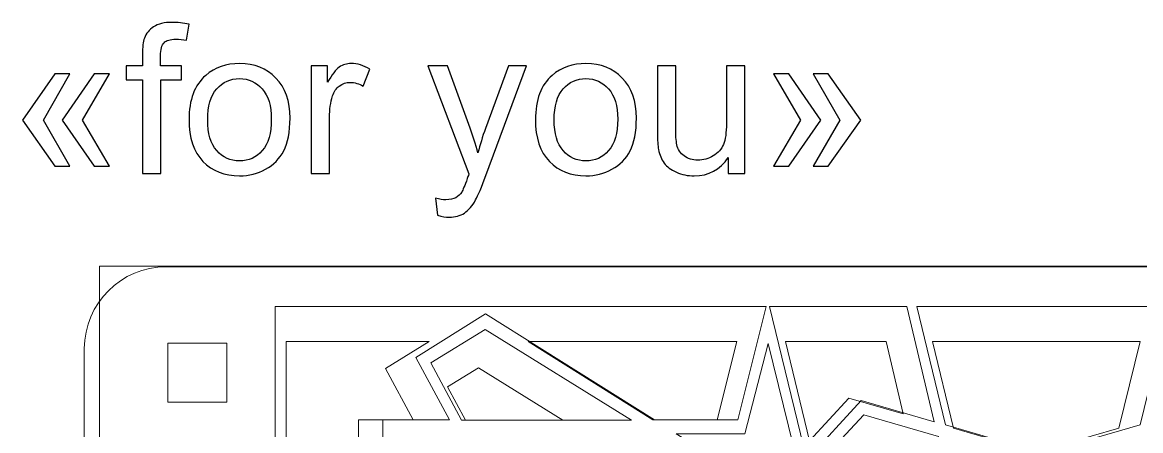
# Model space of a CAD drawing. Header units: centimetres. Extents: x -12.3 to 38.8, y -41.7 to 12.7.
# Drawn here: x 7.49 to 16.98, y -21.99 to -18.52 of the extents above; entities that cross this region are included whole.
import ezdxf

# ---------------------------------------------------------------- set-up
doc = ezdxf.new("R2010")
doc.units = ezdxf.units.CM
doc.header["$MEASUREMENT"] = 0
doc.layers.add('layer 1', color=7, linetype='Continuous')

msp = doc.modelspace()

# ---------------------------------------------------------------- linework, layer by layer
at = {"layer": 'layer 1', "color": 250}
for points, knots in [([(8.50897, -19.80834), (8.50897, -19.80834), (8.50897, -19.01283), (8.50897, -19.01283), (8.50897, -19.01283), (8.50897, -19.01283), (8.37139, -19.01283), (8.37139, -19.01283), (8.37139, -19.01283), (8.37139, -19.01283), (8.37139, -18.89288), (8.37139, -18.89288), (8.37139, -18.89288), (8.37139, -18.89288), (8.50897, -18.89288), (8.50897, -18.89288), (8.50897, -18.89288), (8.50897, -18.89288), (8.50897, -18.79587), (8.50897, -18.79587), (8.50897, -18.79587), (8.50897, -18.73442), (8.51426, -18.68886), (8.52514, -18.65917), (8.52514, -18.65917), (8.54013, -18.61918), (8.566, -18.58655), (8.60363, -18.56156), (8.60363, -18.56156), (8.64097, -18.53658), (8.69359, -18.52423), (8.7612, -18.52423), (8.7612, -18.52423), (8.80501, -18.52423), (8.85322, -18.52952), (8.90614, -18.53981), (8.90614, -18.53981), (8.90614, -18.53981), (8.88291, -18.67563), (8.88291, -18.67563), (8.88291, -18.67563), (8.85058, -18.67004), (8.8203, -18.6671), (8.79148, -18.6671), (8.79148, -18.6671), (8.74445, -18.6671), (8.71123, -18.6771), (8.69153, -18.69709), (8.69153, -18.69709), (8.67213, -18.71708), (8.66243, -18.75442), (8.66243, -18.8091), (8.66243, -18.8091), (8.66243, -18.8091), (8.66243, -18.89288), (8.66243, -18.89288), (8.66243, -18.89288), (8.66243, -18.89288), (8.84058, -18.89288), (8.84058, -18.89288), (8.84058, -18.89288), (8.84058, -18.89288), (8.84058, -19.01283), (8.84058, -19.01283), (8.84058, -19.01283), (8.84058, -19.01283), (8.66419, -19.01283), (8.66419, -19.01283), (8.66419, -19.01283), (8.66419, -19.01283), (8.66419, -19.80834), (8.66419, -19.80834), (8.66419, -19.80834), (8.66419, -19.80834), (8.50897, -19.80834), (8.50897, -19.80834)], [0, 0, 0, 0, 0.05, 0.05, 0.05, 0.05, 0.1, 0.1, 0.1, 0.1, 0.15, 0.15, 0.15, 0.15, 0.2, 0.2, 0.2, 0.2, 0.25, 0.25, 0.25, 0.25, 0.3, 0.3, 0.3, 0.3, 0.35, 0.35, 0.35, 0.35, 0.4, 0.4, 0.4, 0.4, 0.45, 0.45, 0.45, 0.45, 0.5, 0.5, 0.5, 0.5, 0.55, 0.55, 0.55, 0.55, 0.6, 0.6, 0.6, 0.6, 0.65, 0.65, 0.65, 0.65, 0.7, 0.7, 0.7, 0.7, 0.75, 0.75, 0.75, 0.75, 0.8, 0.8, 0.8, 0.8, 0.85, 0.85, 0.85, 0.85, 0.9, 0.9, 0.9, 0.9, 1, 1, 1, 1]), ([(8.90379, -19.35061), (8.90379, -19.18157), (8.95083, -19.05633), (9.04519, -18.9749), (9.04519, -18.9749), (9.12369, -18.90729), (9.21982, -18.87348), (9.333, -18.87348), (9.333, -18.87348), (9.45853, -18.87348), (9.56143, -18.91464), (9.64139, -18.99695), (9.64139, -18.99695), (9.72106, -19.07897), (9.76104, -19.19274), (9.76104, -19.33768), (9.76104, -19.33768), (9.76104, -19.45527), (9.7434, -19.54758), (9.70812, -19.6149), (9.70812, -19.6149), (9.67284, -19.68222), (9.6214, -19.73455), (9.55378, -19.77189), (9.55378, -19.77189), (9.48646, -19.80922), (9.41267, -19.82774), (9.333, -19.82774), (9.333, -19.82774), (9.20483, -19.82774), (9.10134, -19.78688), (9.02226, -19.70486), (9.02226, -19.70486), (8.94318, -19.62284), (8.90379, -19.50466), (8.90379, -19.35061)], [0, 0, 0, 0, 0.1, 0.1, 0.1, 0.1, 0.2, 0.2, 0.2, 0.2, 0.3, 0.3, 0.3, 0.3, 0.4, 0.4, 0.4, 0.4, 0.5, 0.5, 0.5, 0.5, 0.6, 0.6, 0.6, 0.6, 0.7, 0.7, 0.7, 0.7, 0.8, 0.8, 0.8, 0.8, 1, 1, 1, 1]), ([(9.94125, -19.80834), (9.94125, -19.80834), (9.94125, -18.89288), (9.94125, -18.89288), (9.94125, -18.89288), (9.94125, -18.89288), (10.0806, -18.89288), (10.0806, -18.89288), (10.0806, -18.89288), (10.0806, -18.89288), (10.0806, -19.03311), (10.0806, -19.03311), (10.0806, -19.03311), (10.11617, -18.96814), (10.1491, -18.92522), (10.17938, -18.90464), (10.17938, -18.90464), (10.20966, -18.88377), (10.24288, -18.87348), (10.27904, -18.87348), (10.27904, -18.87348), (10.33137, -18.87348), (10.38458, -18.88994), (10.43867, -18.92257), (10.43867, -18.92257), (10.43867, -18.92257), (10.3834, -19.06574), (10.3834, -19.06574), (10.3834, -19.06574), (10.34577, -19.04458), (10.30814, -19.03399), (10.27051, -19.03399), (10.27051, -19.03399), (10.2367, -19.03399), (10.20642, -19.04428), (10.17967, -19.06457), (10.17967, -19.06457), (10.15292, -19.08485), (10.13381, -19.11307), (10.12235, -19.14923), (10.12235, -19.14923), (10.105, -19.20421), (10.09648, -19.26447), (10.09648, -19.33003), (10.09648, -19.33003), (10.09648, -19.33003), (10.09648, -19.80834), (10.09648, -19.80834), (10.09648, -19.80834), (10.09648, -19.80834), (9.94125, -19.80834), (9.94125, -19.80834)], [0, 0, 0, 0, 0.0714286, 0.0714286, 0.0714286, 0.0714286, 0.1428571, 0.1428571, 0.1428571, 0.1428571, 0.2142857, 0.2142857, 0.2142857, 0.2142857, 0.2857143, 0.2857143, 0.2857143, 0.2857143, 0.3571429, 0.3571429, 0.3571429, 0.3571429, 0.4285714, 0.4285714, 0.4285714, 0.4285714, 0.5, 0.5, 0.5, 0.5, 0.5714286, 0.5714286, 0.5714286, 0.5714286, 0.6428571, 0.6428571, 0.6428571, 0.6428571, 0.7142857, 0.7142857, 0.7142857, 0.7142857, 0.7857143, 0.7857143, 0.7857143, 0.7857143, 0.8571429, 0.8571429, 0.8571429, 0.8571429, 1, 1, 1, 1]), ([(11.84421, -19.35061), (11.84421, -19.18157), (11.89125, -19.05633), (11.98561, -18.9749), (11.98561, -18.9749), (12.06411, -18.90729), (12.16024, -18.87348), (12.27342, -18.87348), (12.27342, -18.87348), (12.39895, -18.87348), (12.50185, -18.91464), (12.58181, -18.99695), (12.58181, -18.99695), (12.66148, -19.07897), (12.70146, -19.19274), (12.70146, -19.33768), (12.70146, -19.33768), (12.70146, -19.45527), (12.68382, -19.54758), (12.64854, -19.6149), (12.64854, -19.6149), (12.61326, -19.68222), (12.56182, -19.73455), (12.4942, -19.77189), (12.4942, -19.77189), (12.42688, -19.80922), (12.35309, -19.82774), (12.27342, -19.82774), (12.27342, -19.82774), (12.14525, -19.82774), (12.04176, -19.78688), (11.96268, -19.70486), (11.96268, -19.70486), (11.8836, -19.62284), (11.84421, -19.50466), (11.84421, -19.35061)], [0, 0, 0, 0, 0.1, 0.1, 0.1, 0.1, 0.2, 0.2, 0.2, 0.2, 0.3, 0.3, 0.3, 0.3, 0.4, 0.4, 0.4, 0.4, 0.5, 0.5, 0.5, 0.5, 0.6, 0.6, 0.6, 0.6, 0.7, 0.7, 0.7, 0.7, 0.8, 0.8, 0.8, 0.8, 1, 1, 1, 1]), ([(7.6673, -19.35414), (7.6673, -19.35414), (7.89131, -19.7466), (7.89131, -19.7466), (7.89131, -19.7466), (7.89131, -19.7466), (7.76607, -19.7466), (7.76607, -19.7466), (7.76607, -19.7466), (7.76607, -19.7466), (7.48914, -19.35414), (7.48914, -19.35414), (7.48914, -19.35414), (7.48914, -19.35414), (7.76607, -18.96167), (7.76607, -18.96167), (7.76607, -18.96167), (7.76607, -18.96167), (7.89307, -18.96167), (7.89307, -18.96167), (7.89307, -18.96167), (7.89307, -18.96167), (7.6673, -19.35414), (7.6673, -19.35414)], [0, 0, 0, 0, 0.1428571, 0.1428571, 0.1428571, 0.1428571, 0.2857143, 0.2857143, 0.2857143, 0.2857143, 0.4285714, 0.4285714, 0.4285714, 0.4285714, 0.5714286, 0.5714286, 0.5714286, 0.5714286, 0.7142857, 0.7142857, 0.7142857, 0.7142857, 1, 1, 1, 1]), ([(8.00067, -19.35414), (8.00067, -19.35414), (8.22998, -19.7466), (8.22998, -19.7466), (8.22998, -19.7466), (8.22998, -19.7466), (8.09945, -19.7466), (8.09945, -19.7466), (8.09945, -19.7466), (8.09945, -19.7466), (7.82781, -19.35414), (7.82781, -19.35414), (7.82781, -19.35414), (7.82781, -19.35414), (8.09945, -18.96167), (8.09945, -18.96167), (8.09945, -18.96167), (8.09945, -18.96167), (8.22998, -18.96167), (8.22998, -18.96167), (8.22998, -18.96167), (8.22998, -18.96167), (8.00067, -19.35414), (8.00067, -19.35414)], [0, 0, 0, 0, 0.1428571, 0.1428571, 0.1428571, 0.1428571, 0.2857143, 0.2857143, 0.2857143, 0.2857143, 0.4285714, 0.4285714, 0.4285714, 0.4285714, 0.5714286, 0.5714286, 0.5714286, 0.5714286, 0.7142857, 0.7142857, 0.7142857, 0.7142857, 1, 1, 1, 1]), ([(11.01341, -20.16024), (11.01341, -20.16024), (10.99577, -20.01677), (10.99577, -20.01677), (10.99577, -20.01677), (11.02987, -20.02589), (11.05927, -20.03059), (11.08455, -20.03059), (11.08455, -20.03059), (11.11924, -20.03059), (11.14688, -20.02471), (11.16746, -20.01325), (11.16746, -20.01325), (11.18833, -20.00178), (11.20538, -19.98561), (11.21861, -19.96503), (11.21861, -19.96503), (11.22831, -19.94945), (11.24419, -19.91094), (11.26594, -19.8492), (11.26594, -19.8492), (11.26888, -19.84068), (11.27329, -19.82804), (11.27976, -19.81128), (11.27976, -19.81128), (11.27976, -19.81128), (10.93227, -18.89288), (10.93227, -18.89288), (10.93227, -18.89288), (10.93227, -18.89288), (11.09808, -18.89288), (11.09808, -18.89288), (11.09808, -18.89288), (11.09808, -18.89288), (11.28917, -19.42146), (11.28917, -19.42146), (11.28917, -19.42146), (11.31415, -19.48819), (11.3362, -19.55875), (11.3559, -19.63283), (11.3559, -19.63283), (11.37383, -19.56316), (11.395, -19.49437), (11.41969, -19.42675), (11.41969, -19.42675), (11.41969, -19.42675), (11.6149, -18.89288), (11.6149, -18.89288), (11.6149, -18.89288), (11.6149, -18.89288), (11.76983, -18.89288), (11.76983, -18.89288), (11.76983, -18.89288), (11.76983, -18.89288), (11.42381, -19.82422), (11.42381, -19.82422), (11.42381, -19.82422), (11.38647, -19.92446), (11.35737, -19.99325), (11.3365, -20.03118), (11.3365, -20.03118), (11.30886, -20.08204), (11.27711, -20.11937), (11.24154, -20.14319), (11.24154, -20.14319), (11.20568, -20.167), (11.16305, -20.17876), (11.11366, -20.17876), (11.11366, -20.17876), (11.08367, -20.17876), (11.05016, -20.17258), (11.01341, -20.16024)], [0, 0, 0, 0, 0.0526316, 0.0526316, 0.0526316, 0.0526316, 0.1052632, 0.1052632, 0.1052632, 0.1052632, 0.1578947, 0.1578947, 0.1578947, 0.1578947, 0.2105263, 0.2105263, 0.2105263, 0.2105263, 0.2631579, 0.2631579, 0.2631579, 0.2631579, 0.3157895, 0.3157895, 0.3157895, 0.3157895, 0.3684211, 0.3684211, 0.3684211, 0.3684211, 0.4210526, 0.4210526, 0.4210526, 0.4210526, 0.4736842, 0.4736842, 0.4736842, 0.4736842, 0.5263158, 0.5263158, 0.5263158, 0.5263158, 0.5789474, 0.5789474, 0.5789474, 0.5789474, 0.6315789, 0.6315789, 0.6315789, 0.6315789, 0.6842105, 0.6842105, 0.6842105, 0.6842105, 0.7368421, 0.7368421, 0.7368421, 0.7368421, 0.7894737, 0.7894737, 0.7894737, 0.7894737, 0.8421053, 0.8421053, 0.8421053, 0.8421053, 0.8947368, 0.8947368, 0.8947368, 0.8947368, 1, 1, 1, 1]), ([(13.4814, -19.80834), (13.4814, -19.80834), (13.4814, -19.67223), (13.4814, -19.67223), (13.4814, -19.67223), (13.41025, -19.776), (13.31383, -19.82774), (13.19182, -19.82774), (13.19182, -19.82774), (13.13802, -19.82774), (13.08775, -19.81745), (13.04101, -19.79687), (13.04101, -19.79687), (12.99427, -19.776), (12.95958, -19.75013), (12.93694, -19.71897), (12.93694, -19.71897), (12.9143, -19.68751), (12.89843, -19.6493), (12.88932, -19.60402), (12.88932, -19.60402), (12.88314, -19.57345), (12.87991, -19.52524), (12.87991, -19.45938), (12.87991, -19.45938), (12.87991, -19.45938), (12.87991, -18.89288), (12.87991, -18.89288), (12.87991, -18.89288), (12.87991, -18.89288), (13.03513, -18.89288), (13.03513, -18.89288), (13.03513, -18.89288), (13.03513, -18.89288), (13.03513, -19.39941), (13.03513, -19.39941), (13.03513, -19.39941), (13.03513, -19.48026), (13.03837, -19.53494), (13.04454, -19.56287), (13.04454, -19.56287), (13.05424, -19.60373), (13.07482, -19.63548), (13.10657, -19.6587), (13.10657, -19.6587), (13.13802, -19.68193), (13.17683, -19.69369), (13.22328, -19.69369), (13.22328, -19.69369), (13.26973, -19.69369), (13.31324, -19.68193), (13.35381, -19.65812), (13.35381, -19.65812), (13.39438, -19.6343), (13.42319, -19.60167), (13.44024, -19.56081), (13.44024, -19.56081), (13.45699, -19.51994), (13.46552, -19.46027), (13.46552, -19.38236), (13.46552, -19.38236), (13.46552, -19.38236), (13.46552, -18.89288), (13.46552, -18.89288), (13.46552, -18.89288), (13.46552, -18.89288), (13.62074, -18.89288), (13.62074, -18.89288), (13.62074, -18.89288), (13.62074, -18.89288), (13.62074, -19.80834), (13.62074, -19.80834), (13.62074, -19.80834), (13.62074, -19.80834), (13.4814, -19.80834), (13.4814, -19.80834)], [0, 0, 0, 0, 0.05, 0.05, 0.05, 0.05, 0.1, 0.1, 0.1, 0.1, 0.15, 0.15, 0.15, 0.15, 0.2, 0.2, 0.2, 0.2, 0.25, 0.25, 0.25, 0.25, 0.3, 0.3, 0.3, 0.3, 0.35, 0.35, 0.35, 0.35, 0.4, 0.4, 0.4, 0.4, 0.45, 0.45, 0.45, 0.45, 0.5, 0.5, 0.5, 0.5, 0.55, 0.55, 0.55, 0.55, 0.6, 0.6, 0.6, 0.6, 0.65, 0.65, 0.65, 0.65, 0.7, 0.7, 0.7, 0.7, 0.75, 0.75, 0.75, 0.75, 0.8, 0.8, 0.8, 0.8, 0.85, 0.85, 0.85, 0.85, 0.9, 0.9, 0.9, 0.9, 1, 1, 1, 1]), ([(14.09553, -19.35414), (14.09553, -19.35414), (13.86622, -18.96167), (13.86622, -18.96167), (13.86622, -18.96167), (13.86622, -18.96167), (13.99675, -18.96167), (13.99675, -18.96167), (13.99675, -18.96167), (13.99675, -18.96167), (14.26839, -19.35414), (14.26839, -19.35414), (14.26839, -19.35414), (14.26839, -19.35414), (13.99675, -19.7466), (13.99675, -19.7466), (13.99675, -19.7466), (13.99675, -19.7466), (13.86622, -19.7466), (13.86622, -19.7466), (13.86622, -19.7466), (13.86622, -19.7466), (14.09553, -19.35414), (14.09553, -19.35414)], [0, 0, 0, 0, 0.1428571, 0.1428571, 0.1428571, 0.1428571, 0.2857143, 0.2857143, 0.2857143, 0.2857143, 0.4285714, 0.4285714, 0.4285714, 0.4285714, 0.5714286, 0.5714286, 0.5714286, 0.5714286, 0.7142857, 0.7142857, 0.7142857, 0.7142857, 1, 1, 1, 1]), ([(14.4289, -19.35414), (14.4289, -19.35414), (14.20136, -18.96167), (14.20136, -18.96167), (14.20136, -18.96167), (14.20136, -18.96167), (14.32836, -18.96167), (14.32836, -18.96167), (14.32836, -18.96167), (14.32836, -18.96167), (14.60705, -19.35414), (14.60705, -19.35414), (14.60705, -19.35414), (14.60705, -19.35414), (14.33012, -19.7466), (14.33012, -19.7466), (14.33012, -19.7466), (14.33012, -19.7466), (14.20312, -19.7466), (14.20312, -19.7466), (14.20312, -19.7466), (14.20312, -19.7466), (14.4289, -19.35414), (14.4289, -19.35414)], [0, 0, 0, 0, 0.1428571, 0.1428571, 0.1428571, 0.1428571, 0.2857143, 0.2857143, 0.2857143, 0.2857143, 0.4285714, 0.4285714, 0.4285714, 0.4285714, 0.5714286, 0.5714286, 0.5714286, 0.5714286, 0.7142857, 0.7142857, 0.7142857, 0.7142857, 1, 1, 1, 1]), ([(9.06254, -19.3509), (9.06254, -19.46791), (9.08811, -19.55552), (9.13927, -19.61343), (9.13927, -19.61343), (9.19071, -19.67164), (9.2551, -19.70074), (9.333, -19.70074), (9.333, -19.70074), (9.41002, -19.70074), (9.47411, -19.67164), (9.52556, -19.61314), (9.52556, -19.61314), (9.57671, -19.55463), (9.60229, -19.46556), (9.60229, -19.34591), (9.60229, -19.34591), (9.60229, -19.23302), (9.57642, -19.14747), (9.52497, -19.08955), (9.52497, -19.08955), (9.47352, -19.03135), (9.40944, -19.00224), (9.333, -19.00224), (9.333, -19.00224), (9.2551, -19.00224), (9.19071, -19.03105), (9.13927, -19.08897), (9.13927, -19.08897), (9.08811, -19.14688), (9.06254, -19.23419), (9.06254, -19.3509)], [0, 0, 0, 0, 0.1111111, 0.1111111, 0.1111111, 0.1111111, 0.2222222, 0.2222222, 0.2222222, 0.2222222, 0.3333333, 0.3333333, 0.3333333, 0.3333333, 0.4444444, 0.4444444, 0.4444444, 0.4444444, 0.5555556, 0.5555556, 0.5555556, 0.5555556, 0.6666667, 0.6666667, 0.6666667, 0.6666667, 0.7777778, 0.7777778, 0.7777778, 0.7777778, 1, 1, 1, 1]), ([(12.00296, -19.3509), (12.00296, -19.46791), (12.02853, -19.55552), (12.07969, -19.61343), (12.07969, -19.61343), (12.13113, -19.67164), (12.19552, -19.70074), (12.27342, -19.70074), (12.27342, -19.70074), (12.35044, -19.70074), (12.41453, -19.67164), (12.46598, -19.61314), (12.46598, -19.61314), (12.51713, -19.55463), (12.54271, -19.46556), (12.54271, -19.34591), (12.54271, -19.34591), (12.54271, -19.23302), (12.51684, -19.14747), (12.46539, -19.08955), (12.46539, -19.08955), (12.41394, -19.03135), (12.34986, -19.00224), (12.27342, -19.00224), (12.27342, -19.00224), (12.19552, -19.00224), (12.13113, -19.03105), (12.07969, -19.08897), (12.07969, -19.08897), (12.02853, -19.14688), (12.00296, -19.23419), (12.00296, -19.3509)], [0, 0, 0, 0, 0.1111111, 0.1111111, 0.1111111, 0.1111111, 0.2222222, 0.2222222, 0.2222222, 0.2222222, 0.3333333, 0.3333333, 0.3333333, 0.3333333, 0.4444444, 0.4444444, 0.4444444, 0.4444444, 0.5555556, 0.5555556, 0.5555556, 0.5555556, 0.6666667, 0.6666667, 0.6666667, 0.6666667, 0.7777778, 0.7777778, 0.7777778, 0.7777778, 1, 1, 1, 1])]:
    msp.add_open_spline(points, degree=3, knots=knots, dxfattribs=at)
at = {"layer": 'layer 1', "color": 7, "lineweight": 9}
msp.add_open_spline([(8.14263, -20.59567), (8.14263, -20.59567), (22.999, -20.59567), (22.999, -20.59567), (22.999, -20.59567), (22.999, -20.59567), (22.999, -41.60359), (22.999, -41.60359), (22.999, -41.60359), (22.999, -41.60359), (8.14263, -41.60359), (8.14263, -41.60359), (8.14263, -41.60359), (8.14263, -41.60359), (8.14263, -20.59567), (8.14263, -20.59567)], degree=3, knots=[0, 0, 0, 0, 0.2, 0.2, 0.2, 0.2, 0.4, 0.4, 0.4, 0.4, 0.6, 0.6, 0.6, 0.6, 1, 1, 1, 1], dxfattribs=at)
at = {"layer": 'layer 1', "color": 19, "lineweight": 20}
for points, knots in [([(8.70911, -20.59914), (8.70911, -20.59914), (22.32118, -20.59914), (22.32118, -20.59914), (22.32118, -20.59914), (22.70286, -20.59914), (23.01514, -20.91142), (23.01514, -21.2931), (23.01514, -21.2931), (23.01514, -21.2931), (23.01514, -40.90518), (23.01514, -40.90518), (23.01514, -40.90518), (23.01514, -41.28686), (22.70286, -41.59914), (22.32118, -41.59914), (22.32118, -41.59914), (22.32118, -41.59914), (8.70911, -41.59914), (8.70911, -41.59914), (8.70911, -41.59914), (8.32743, -41.59914), (8.01515, -41.28686), (8.01515, -40.90518), (8.01515, -40.90518), (8.01515, -40.90518), (8.01515, -21.2931), (8.01515, -21.2931), (8.01515, -21.2931), (8.01515, -20.91142), (8.32743, -20.59914), (8.70911, -20.59914)], [0, 0, 0, 0, 0.1111111, 0.1111111, 0.1111111, 0.1111111, 0.2222222, 0.2222222, 0.2222222, 0.2222222, 0.3333333, 0.3333333, 0.3333333, 0.3333333, 0.4444444, 0.4444444, 0.4444444, 0.4444444, 0.5555556, 0.5555556, 0.5555556, 0.5555556, 0.6666667, 0.6666667, 0.6666667, 0.6666667, 0.7777778, 0.7777778, 0.7777778, 0.7777778, 1, 1, 1, 1]), ([(8.72367, -21.24914), (8.72367, -21.24914), (9.22367, -21.24914), (9.22367, -21.24914), (9.22367, -21.24914), (9.22367, -21.24914), (9.22367, -21.74914), (9.22367, -21.74914), (9.22367, -21.74914), (9.22367, -21.74914), (8.72367, -21.74914), (8.72367, -21.74914), (8.72367, -21.74914), (8.72367, -21.74914), (8.72367, -21.24914), (8.72367, -21.24914)], [0, 0, 0, 0, 0.2, 0.2, 0.2, 0.2, 0.4, 0.4, 0.4, 0.4, 0.6, 0.6, 0.6, 0.6, 1, 1, 1, 1]), ([(9.93702, -22.15088), (9.93702, -22.15088), (10.34171, -22.40398), (10.34171, -22.40398), (10.34171, -22.40398), (10.34171, -22.40398), (10.34171, -21.89775), (10.34171, -21.89775), (10.34171, -21.89775), (10.34171, -21.89775), (10.80673, -21.89775), (10.80673, -21.89775), (10.80673, -21.89775), (10.80673, -21.89775), (10.57245, -21.46437), (10.57245, -21.46437), (10.57245, -21.46437), (10.57245, -21.46437), (10.94164, -21.23427), (10.94164, -21.23427), (10.94164, -21.23427), (10.94164, -21.23427), (9.7276, -21.23427), (9.7276, -21.23427), (9.7276, -21.23427), (9.7276, -21.23427), (9.7276, -22.54972), (9.7276, -22.54972), (9.7276, -22.54972), (9.7276, -22.54972), (9.93703, -22.15088), (9.93703, -22.15088), (9.93703, -22.15088), (9.93703, -22.15088), (9.93702, -22.15088), (9.93702, -22.15088)], [0, 0, 0, 0, 0.1, 0.1, 0.1, 0.1, 0.2, 0.2, 0.2, 0.2, 0.3, 0.3, 0.3, 0.3, 0.4, 0.4, 0.4, 0.4, 0.5, 0.5, 0.5, 0.5, 0.6, 0.6, 0.6, 0.6, 0.7, 0.7, 0.7, 0.7, 0.8, 0.8, 0.8, 0.8, 1, 1, 1, 1]), ([(13.38744, -21.89775), (13.38744, -21.89775), (13.55428, -21.23427), (13.55428, -21.23427), (13.55428, -21.23427), (13.55428, -21.23427), (11.78294, -21.23427), (11.78294, -21.23427), (11.78294, -21.23427), (11.78294, -21.23427), (12.84079, -21.89775), (12.84079, -21.89775), (12.84079, -21.89775), (12.84079, -21.89775), (13.38744, -21.89775), (13.38744, -21.89775)], [0, 0, 0, 0, 0.2, 0.2, 0.2, 0.2, 0.4, 0.4, 0.4, 0.4, 0.6, 0.6, 0.6, 0.6, 1, 1, 1, 1]), ([(14.17196, -22.07801), (14.17196, -22.07801), (14.50564, -21.71367), (14.50564, -21.71367), (14.50564, -21.71367), (14.50564, -21.71367), (14.96712, -21.84789), (14.96712, -21.84789), (14.96712, -21.84789), (14.96712, -21.84789), (14.82158, -21.23428), (14.82158, -21.23428), (14.82158, -21.23428), (14.82158, -21.23428), (13.96607, -21.23426), (13.96607, -21.23426), (13.96607, -21.23426), (13.96607, -21.23426), (14.17196, -22.078), (14.17196, -22.078), (14.17196, -22.078), (14.17196, -22.078), (14.17196, -22.07801), (14.17196, -22.07801)], [0, 0, 0, 0, 0.1428571, 0.1428571, 0.1428571, 0.1428571, 0.2857143, 0.2857143, 0.2857143, 0.2857143, 0.4285714, 0.4285714, 0.4285714, 0.4285714, 0.5714286, 0.5714286, 0.5714286, 0.5714286, 0.7142857, 0.7142857, 0.7142857, 0.7142857, 1, 1, 1, 1]), ([(16.97631, -21.23427), (16.97631, -21.23427), (15.21561, -21.23427), (15.21561, -21.23427), (15.21561, -21.23427), (15.21561, -21.23427), (15.3931, -21.97062), (15.3931, -21.97062), (15.3931, -21.97062), (15.3931, -21.97062), (16.09242, -22.17388), (16.09242, -22.17388), (16.09242, -22.17388), (16.09242, -22.17388), (16.79529, -21.97062), (16.79529, -21.97062), (16.79529, -21.97062), (16.79529, -21.97062), (16.97632, -21.23427), (16.97632, -21.23427), (16.97632, -21.23427), (16.97632, -21.23427), (16.97631, -21.23427), (16.97631, -21.23427)], [0, 0, 0, 0, 0.1428571, 0.1428571, 0.1428571, 0.1428571, 0.2857143, 0.2857143, 0.2857143, 0.2857143, 0.4285714, 0.4285714, 0.4285714, 0.4285714, 0.5714286, 0.5714286, 0.5714286, 0.5714286, 0.7142857, 0.7142857, 0.7142857, 0.7142857, 1, 1, 1, 1]), ([(11.09781, -21.61779), (11.09781, -21.61779), (11.25045, -21.90159), (11.25045, -21.90159), (11.25045, -21.90159), (11.25045, -21.90159), (12.07756, -21.90159), (12.07756, -21.90159), (12.07756, -21.90159), (12.07756, -21.90159), (11.3605, -21.4567), (11.3605, -21.4567), (11.3605, -21.4567), (11.3605, -21.4567), (11.09781, -21.61778), (11.09781, -21.61778), (11.09781, -21.61778), (11.09781, -21.61778), (11.09781, -21.61779), (11.09781, -21.61779)], [0, 0, 0, 0, 0.1666667, 0.1666667, 0.1666667, 0.1666667, 0.3333333, 0.3333333, 0.3333333, 0.3333333, 0.5, 0.5, 0.5, 0.5, 0.6666667, 0.6666667, 0.6666667, 0.6666667, 1, 1, 1, 1])]:
    msp.add_open_spline(points, degree=3, knots=knots, dxfattribs=at)
at = {"layer": 'layer 1', "color": 225, "lineweight": 9}
msp.add_open_spline([(11.31816, -20.93587), (11.31816, -20.93587), (13.80335, -20.93587), (13.80335, -20.93587), (13.80335, -20.93587), (13.80335, -20.93587), (13.56107, -21.89935), (13.56107, -21.89935), (13.56107, -21.89935), (13.56107, -21.89935), (12.85432, -21.89935), (12.85432, -21.89935), (12.85432, -21.89935), (12.85432, -21.89935), (11.42004, -20.99977), (11.42004, -20.99977), (11.42004, -20.99977), (11.42004, -20.99977), (10.82814, -21.36869), (10.82814, -21.36869), (10.82814, -21.36869), (10.82814, -21.36869), (11.11502, -21.89935), (11.11502, -21.89935), (11.11502, -21.89935), (11.11502, -21.89935), (10.54839, -21.89935), (10.54839, -21.89935), (10.54839, -21.89935), (10.54839, -21.89935), (10.54839, -22.52631), (10.54839, -22.52631), (10.54839, -22.52631), (10.54839, -22.52631), (10.0513, -22.21543), (10.0513, -22.21543), (10.0513, -22.21543), (10.0513, -22.21543), (9.71544, -22.85507), (9.71544, -22.85507), (9.71544, -22.85507), (9.71544, -22.85507), (10.54839, -24.41558), (10.54839, -24.41558), (10.54839, -24.41558), (10.54839, -24.41558), (10.54839, -25.1567), (10.54839, -25.1567), (10.54839, -25.1567), (10.54839, -25.1567), (9.63427, -25.41928), (9.63427, -25.41928), (9.63427, -25.41928), (9.63427, -25.41928), (9.63428, -20.93587), (9.63428, -20.93587), (9.63428, -20.93587), (9.63428, -20.93587), (11.31816, -20.93587), (11.31816, -20.93587)], degree=3, knots=[0, 0, 0, 0, 0.0625, 0.0625, 0.0625, 0.0625, 0.125, 0.125, 0.125, 0.125, 0.1875, 0.1875, 0.1875, 0.1875, 0.25, 0.25, 0.25, 0.25, 0.3125, 0.3125, 0.3125, 0.3125, 0.375, 0.375, 0.375, 0.375, 0.4375, 0.4375, 0.4375, 0.4375, 0.5, 0.5, 0.5, 0.5, 0.5625, 0.5625, 0.5625, 0.5625, 0.625, 0.625, 0.625, 0.625, 0.6875, 0.6875, 0.6875, 0.6875, 0.75, 0.75, 0.75, 0.75, 0.8125, 0.8125, 0.8125, 0.8125, 0.875, 0.875, 0.875, 0.875, 1, 1, 1, 1], dxfattribs=at)
at = {"layer": 'layer 1', "color": 203, "lineweight": 9}
for points, knots in [([(14.60996, -21.73534), (14.60996, -21.73534), (14.14952, -22.2381), (14.14952, -22.2381), (14.14952, -22.2381), (14.14952, -22.2381), (13.83174, -20.93586), (13.83174, -20.93586), (13.83174, -20.93586), (13.83174, -20.93586), (14.99685, -20.93588), (14.99685, -20.93588), (14.99685, -20.93588), (14.99685, -20.93588), (15.22918, -21.91544), (15.22918, -21.91544), (15.22918, -21.91544), (15.22918, -21.91544), (14.60996, -21.73534), (14.60996, -21.73534)], [0, 0, 0, 0, 0.1666667, 0.1666667, 0.1666667, 0.1666667, 0.3333333, 0.3333333, 0.3333333, 0.3333333, 0.5, 0.5, 0.5, 0.5, 0.6666667, 0.6666667, 0.6666667, 0.6666667, 1, 1, 1, 1]), ([(10.95524, -21.41561), (10.95524, -21.41561), (11.41764, -21.13206), (11.41764, -21.13206), (11.41764, -21.13206), (11.41764, -21.13206), (12.66053, -21.90318), (12.66053, -21.90318), (12.66053, -21.90318), (12.66053, -21.90318), (11.21749, -21.90318), (11.21749, -21.90318), (11.21749, -21.90318), (11.21749, -21.90318), (10.95524, -21.41561), (10.95524, -21.41561)], [0, 0, 0, 0, 0.2, 0.2, 0.2, 0.2, 0.4, 0.4, 0.4, 0.4, 0.6, 0.6, 0.6, 0.6, 1, 1, 1, 1]), ([(15.26564, -22.03978), (15.26564, -22.03978), (15.43046, -22.70117), (15.43046, -22.70117), (15.43046, -22.70117), (15.43046, -22.70117), (14.97101, -23.19238), (14.97101, -23.19238), (14.97101, -23.19238), (14.97101, -23.19238), (14.33759, -23.00816), (14.33759, -23.00816), (14.33759, -23.00816), (14.33759, -23.00816), (14.17752, -22.34696), (14.17752, -22.34696), (14.17752, -22.34696), (14.17752, -22.34696), (14.63235, -21.85557), (14.63235, -21.85557), (14.63235, -21.85557), (14.63235, -21.85557), (15.26564, -22.03978), (15.26564, -22.03978)], [0, 0, 0, 0, 0.1428571, 0.1428571, 0.1428571, 0.1428571, 0.2857143, 0.2857143, 0.2857143, 0.2857143, 0.4285714, 0.4285714, 0.4285714, 0.4285714, 0.5714286, 0.5714286, 0.5714286, 0.5714286, 0.7142857, 0.7142857, 0.7142857, 0.7142857, 1, 1, 1, 1]), ([(17.039, -22.03997), (17.039, -22.03997), (17.67239, -21.85573), (17.67239, -21.85573), (17.67239, -21.85573), (17.67239, -21.85573), (18.13185, -22.34694), (18.13185, -22.34694), (18.13185, -22.34694), (18.13185, -22.34694), (17.96705, -23.00834), (17.96705, -23.00834), (17.96705, -23.00834), (17.96705, -23.00834), (17.33376, -23.19254), (17.33376, -23.19254), (17.33376, -23.19254), (17.33376, -23.19254), (16.87893, -22.70116), (16.87893, -22.70116), (16.87893, -22.70116), (16.87893, -22.70116), (17.039, -22.03997), (17.039, -22.03997)], [0, 0, 0, 0, 0.1428571, 0.1428571, 0.1428571, 0.1428571, 0.2857143, 0.2857143, 0.2857143, 0.2857143, 0.4285714, 0.4285714, 0.4285714, 0.4285714, 0.5714286, 0.5714286, 0.5714286, 0.5714286, 0.7142857, 0.7142857, 0.7142857, 0.7142857, 1, 1, 1, 1])]:
    msp.add_open_spline(points, degree=3, knots=knots, dxfattribs=at)
at = {"layer": 'layer 1', "color": 9, "lineweight": 9}
msp.add_open_spline([(17.22433, -20.93587), (17.22433, -20.93587), (16.97693, -21.94223), (16.97693, -21.94223), (16.97693, -21.94223), (16.97693, -21.94223), (16.14899, -22.18166), (16.14899, -22.18166), (16.14899, -22.18166), (16.14899, -22.18166), (15.32435, -21.94197), (15.32435, -21.94197), (15.32435, -21.94197), (15.32435, -21.94197), (15.08184, -20.93587), (15.08184, -20.93587), (15.08184, -20.93587), (15.08184, -20.93587), (17.22433, -20.93587), (17.22433, -20.93587)], degree=3, knots=[0, 0, 0, 0, 0.1666667, 0.1666667, 0.1666667, 0.1666667, 0.3333333, 0.3333333, 0.3333333, 0.3333333, 0.5, 0.5, 0.5, 0.5, 0.6666667, 0.6666667, 0.6666667, 0.6666667, 1, 1, 1, 1], dxfattribs=at)
at = {"layer": 'layer 1', "color": 183, "lineweight": 9}
msp.add_open_spline([(13.62253, -22.01739), (13.62253, -22.01739), (13.82004, -21.25127), (13.82004, -21.25127), (13.82004, -21.25127), (13.82004, -21.25127), (14.08126, -22.30966), (14.08126, -22.30966), (14.08126, -22.30966), (14.08126, -22.30966), (13.35851, -23.09049), (13.35851, -23.09049), (13.35851, -23.09049), (13.35851, -23.09049), (13.54571, -22.32968), (13.54571, -22.32968), (13.54571, -22.32968), (13.54571, -22.32968), (13.03981, -22.01739), (13.03981, -22.01739), (13.03981, -22.01739), (13.03981, -22.01739), (13.62253, -22.01739), (13.62253, -22.01739)], degree=3, knots=[0, 0, 0, 0, 0.1428571, 0.1428571, 0.1428571, 0.1428571, 0.2857143, 0.2857143, 0.2857143, 0.2857143, 0.4285714, 0.4285714, 0.4285714, 0.4285714, 0.5714286, 0.5714286, 0.5714286, 0.5714286, 0.7142857, 0.7142857, 0.7142857, 0.7142857, 1, 1, 1, 1], dxfattribs=at)

doc.saveas('drawing.dxf')
